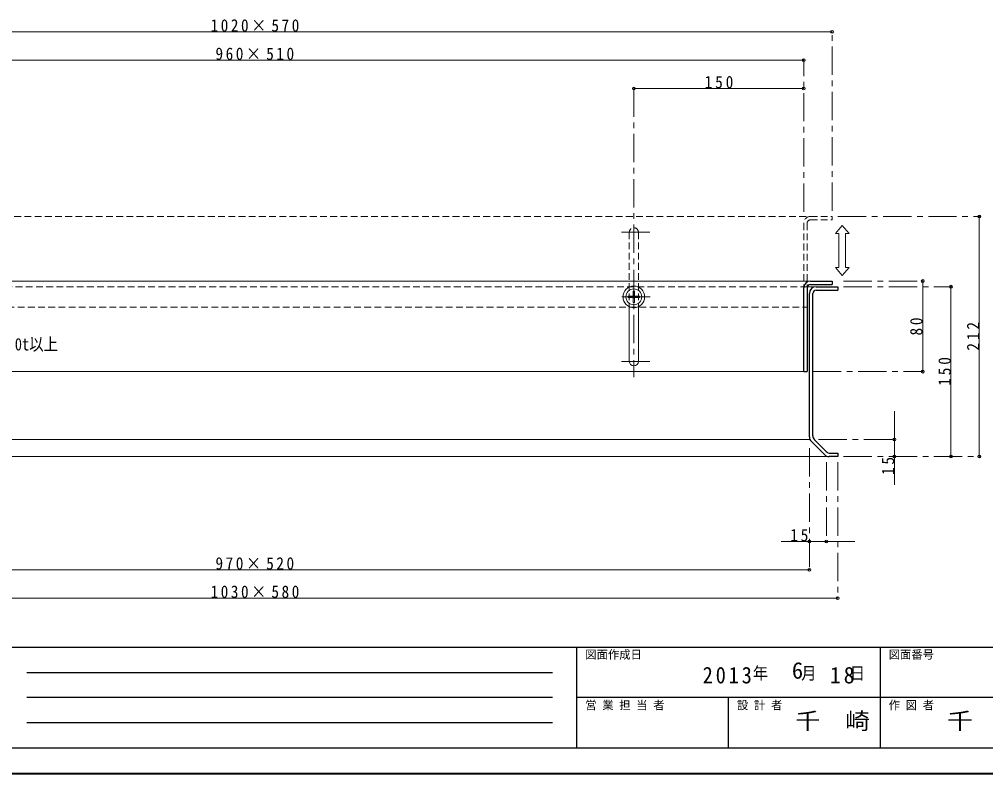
# Model space of a CAD drawing. Units: millimetres at full size, sheet at 1:5. Extents: x -1061 to 964, y -679 to 726.
# Drawn here: x -569 to 284, y -679 to -13 of the extents above; entities that cross this region are included whole.
import ezdxf
from ezdxf.enums import TextEntityAlignment as Align

# ---------------------------------------------------------------- set-up
doc = ezdxf.new("R2010")
doc.units = ezdxf.units.MM
doc.header["$LTSCALE"] = 5
doc.header["$PDMODE"] = 32
doc.header["$PDSIZE"] = 2.5
doc.linetypes.add('CHAIN1', pattern=[8, 5, -1, 1, -1])
doc.linetypes.add('DASHED1', pattern=[1.8, 1.2, -0.6])
doc.layers.add('0-0', color=7, linetype='Continuous', lineweight=18)
doc.styles.add('ＭＳ ゴシック', font='')
doc.styles.get('ＭＳ ゴシック').set_extended_font_data('MS Gothic')

msp = doc.modelspace()

# ---------------------------------------------------------------- linework, layer by layer
at = {"layer": '0-0', "color": 4, "lineweight": 9}
for p, q in [((148.599, -24.043), (-871.401, -24.043)), ((-846.401, -49.043), (123.599, -49.043)), ((-26.401, -74.043), (123.599, -74.043)), ((278.599, -399.043), (278.599, -187.043)), ((-852.401, -244.043), (129.599, -244.043)), ((228.599, -324.043), (228.599, -244.043)), ((253.599, -249.043), (253.599, -399.043)), ((123.599, -324.043), (-846.401, -324.043)), ((203.599, -359.043), (203.599, -424.043)), ((-851.94, -384.043), (129.138, -384.043)), ((168.599, -474.043), (103.599, -474.043)), ((128.599, -499.043), (-851.401, -499.043)), ((-876.401, -524.043), (153.599, -524.043))]:
    msp.add_line(p, q, dxfattribs=at)
at = {"layer": '0-0', "color": 4, "linetype": 'CHAIN1', "lineweight": 9}
for p, q in [((148.599, -182.043), (148.599, -24.043)), ((123.599, -183.043), (123.599, -49.043)), ((-26.401, -74.043), (-26.401, -329.043)), ((153.599, -187.043), (278.599, -187.043)), ((-12.401, -201.043), (-40.401, -201.043)), ((158.599, -244.043), (228.599, -244.043)), ((158.599, -249.043), (253.599, -249.043)), ((-11.901, -258.043), (-40.901, -258.043)), ((-12.401, -315.043), (-40.401, -315.043)), ((131.599, -324.043), (228.599, -324.043)), ((128.599, -391.558), (128.599, -499.043)), ((136.599, -384.043), (203.599, -384.043)), ((158.599, -399.043), (278.599, -399.043)), ((143.599, -404.043), (143.599, -474.043)), ((153.599, -404.043), (153.599, -524.043))]:
    msp.add_line(p, q, dxfattribs=at)
at = {"layer": '0-0', "color": 4, "linetype": 'DASHED1', "lineweight": 9}
for p, q in [((-852.401, -187.043), (129.599, -187.043)), ((126.771, -249.043), (-849.572, -249.043)), ((-849.401, -267.043), (126.599, -267.043))]:
    msp.add_line(p, q, dxfattribs=at)
at = {"layer": '0-0', "linetype": 'DASHED1'}
for p, q in [((123.599, -193.043), (123.599, -250.043)), ((126.599, -193.043), (126.599, -250.043)), ((129.599, -190.043), (148.599, -190.043)), ((-30.401, -201.043), (-30.401, -266.66)), ((-22.401, -201.043), (-22.401, -266.66))]:
    msp.add_line(p, q, dxfattribs=at)
at = {"layer": '0-0'}
for p, q in [((154.599, -232.043), (154.599, -202.043)), ((160.599, -202.043), (163.599, -202.043)), ((160.599, -202.043), (160.599, -232.043)), ((157.599, -239.043), (163.599, -232.043)), ((163.599, -232.043), (160.599, -232.043)), ((-25.901, -253.043), (-25.901, -257.543)), ((126.771, -249.043), (134.599, -249.043)), ((-31.401, -257.543), (-31.401, -258.543)), ((-31.401, -257.543), (-26.901, -257.543)), ((-31.401, -258.543), (-26.901, -258.543)), ((-26.901, -258.543), (-26.901, -263.043)), ((-21.401, -257.543), (-25.901, -257.543)), ((-21.401, -258.543), (-25.901, -258.543)), ((-21.401, -257.543), (-21.401, -258.543)), ((-30.401, -266.66), (-30.401, -315.043)), ((-22.401, -266.66), (-22.401, -315.043)), ((146.085, -399.043), (-868.886, -399.043))]:
    msp.add_line(p, q, dxfattribs=at)
at = {"layer": '0-0', "color": 5, "lineweight": 25}
for p, q in [((129.599, -247.043), (148.599, -247.043)), ((123.599, -324.043), (123.599, -250.043)), ((126.599, -250.043), (126.599, -324.043)), ((128.599, -381.558), (128.599, -255.043)), ((131.599, -380.73), (131.599, -255.043)), ((134.599, -249.043), (153.599, -249.043)), ((134.599, -252.043), (153.599, -252.043)), ((153.599, -249.043), (153.599, -252.043)), ((123.599, -324.043), (126.599, -324.043)), ((130.357, -385.801), (141.842, -397.286)), ((143.378, -394.579), (133.064, -384.265)), ((146.913, -396.043), (153.599, -396.043))]:
    msp.add_line(p, q, dxfattribs=at)
at = {"layer": '0-0', "color": 6, "lineweight": 25}
for p, q in [((-1038.901, -567.258), (941.099, -567.258)), ((-76.758, -656.543), (-76.758, -567.258)), ((191.099, -567.258), (191.099, -656.543)), ((-562.472, -589.579), (-98.186, -589.579)), ((-98.186, -611.9), (-562.472, -611.9)), ((941.099, -611.9), (-76.758, -611.9)), ((57.171, -656.543), (57.171, -611.9)), ((-98.186, -634.222), (-562.472, -634.222)), ((941.099, -656.543), (-1038.901, -656.543))]:
    msp.add_line(p, q, dxfattribs=at)
at = {"layer": '0-0', "color": 1, "lineweight": 40}
msp.add_line((963.599, -679.043), (-1061.401, -679.043), dxfattribs=at)
at = {"layer": '0-0', "linetype": 'DASHED1'}
msp.add_lwpolyline([(129.599, -187.043), (148.599, -187.043), (148.599, -190.043)], dxfattribs=at)
at = {"layer": '0-0'}
for points in [[(163.599, -202.043), (157.599, -195.043), (151.599, -202.043), (154.599, -202.043)], [(157.599, -239.043), (151.599, -232.043), (154.599, -232.043)], [(-25.901, -253.043), (-26.901, -253.043), (-26.901, -257.543)], [(-25.901, -258.543), (-25.901, -263.043), (-26.901, -263.043)]]:
    msp.add_lwpolyline(points, dxfattribs=at)
at = {"layer": '0-0', "color": 5, "lineweight": 25}
for points in [[(129.599, -244.043), (148.599, -244.043), (148.599, -247.043)], [(153.599, -396.043), (153.599, -399.043), (146.085, -399.043)]]:
    msp.add_lwpolyline(points, dxfattribs=at)
at = {"layer": '0-0', "color": 4, "lineweight": 9}
msp.add_circle((-26.401, -258.043), 9.5, dxfattribs=at)
at = {"layer": '0-0'}
msp.add_circle((-26.401, -258.043), 7, dxfattribs=at)
at = {"layer": '0-0', "linetype": 'DASHED1'}
for centre, radius, start in [((129.599, -193.043), 6, 90), ((129.599, -193.043), 3, 90), ((-26.401, -201.043), 4, 360)]:
    msp.add_arc(centre, radius, start, 180, dxfattribs=at)
at = {"layer": '0-0', "color": 5, "lineweight": 25}
for centre, radius, start, end in [((129.599, -250.043), 6, 90, 180), ((129.599, -250.043), 3, 90, 180), ((134.599, -255.043), 6, 90, 180), ((134.599, -255.043), 3, 90, 180), ((134.599, -381.558), 6, 180, 225), ((136.599, -380.73), 5, 180, 225), ((146.085, -393.043), 6, 225, 270), ((146.913, -391.043), 5, 225, 270)]:
    msp.add_arc(centre, radius, start, end, dxfattribs=at)
at = {"layer": '0-0'}
msp.add_arc((-26.401, -315.043), 4, 180, 0, dxfattribs=at)
at = {"layer": '0-0', "color": 4}
for p in [(148.599, -24.043), (123.599, -49.043), (-26.401, -74.043), (123.599, -74.043), (278.599, -187.043), (228.599, -244.043), (253.599, -249.043), (228.599, -324.043), (203.599, -384.043), (203.599, -399.043), (253.599, -399.043), (278.599, -399.043), (128.599, -474.043), (143.599, -474.043), (128.599, -499.043), (153.599, -524.043)]:
    msp.add_point(p, dxfattribs=at)

# ---------------------------------------------------------------- texts
at = {"layer": '0-0', "style": 'ＭＳ ゴシック'}
for s, height, width, p in [('FRP 3.0t以上', 11, 0.85, (-611.145, -308.65)), ('千\u3000崎', 14.66, 1.1, (116.099, -644.222)), ('千\u3000崎', 14.66, 1.15, (250.028, -644.222))]:
    msp.add_text(s, height=height, dxfattribs=dict(at, width=width)).set_placement(p, align=Align.BOTTOM_LEFT)
for s, height, p in [('図面作成日', 7.331, (-69.258, -579.758)), ('図面番号', 7.331, (198.599, -579.758)), ('6', 14.66, (113.099, -599.579)), ('営 業 担 当 者', 7.331, (-69.258, -624.4)), ('設 計 者', 7.331, (64.671, -624.4)), ('作 図 者', 7.331, (198.599, -624.4))]:
    msp.add_text(s, height=height, dxfattribs=at).set_placement(p, align=Align.BOTTOM_LEFT)
at = {"layer": '0-0', "attachment_point": 7, "style": 'ＭＳ ゴシック'}
for s, insert, char_height in [('\\T1.33;\\W0.9;1020×570', (-400.151, -24.043), 11), ('\\T1.33;\\W0.9;960×510', (-395.776, -49.043), 11), ('\\T1.38;\\W0.9;150', (36.099, -74.043), 11), ('\\T1.36;\\W0.9;15', (111.724, -474.043), 11), ('\\T1.33;\\W0.9;970×520', (-395.776, -499.043), 11), ('\\T1.33;\\W0.9;1030×580', (-400.151, -524.043), 11), ('\\T1.28;\\W0.9;2013', (34.349, -599.579), 14.66), ('\\T1.27;\\W0.9;年\\~\\~\\~月\\~\\~\\~日', (78.599, -597.079), 11), ('\\T1.27;\\W0.95;18', (146.849, -599.579), 14.66)]:
    msp.add_mtext(s, dxfattribs=dict(at, insert=insert, char_height=char_height))
at = {"layer": '0-0', "char_height": 11, "attachment_point": 7, "rotation": 90, "style": 'ＭＳ ゴシック'}
for s, insert in [('\\T1.36;\\W0.9;80', (228.599, -292.168)), ('\\T1.38;\\W0.9;212', (278.599, -305.543)), ('\\T1.38;\\W0.9;150', (253.599, -336.543)), ('\\T1.36;\\W0.9;15', (203.599, -415.293))]:
    msp.add_mtext(s, dxfattribs=dict(at, insert=insert))

doc.saveas('drawing.dxf')
